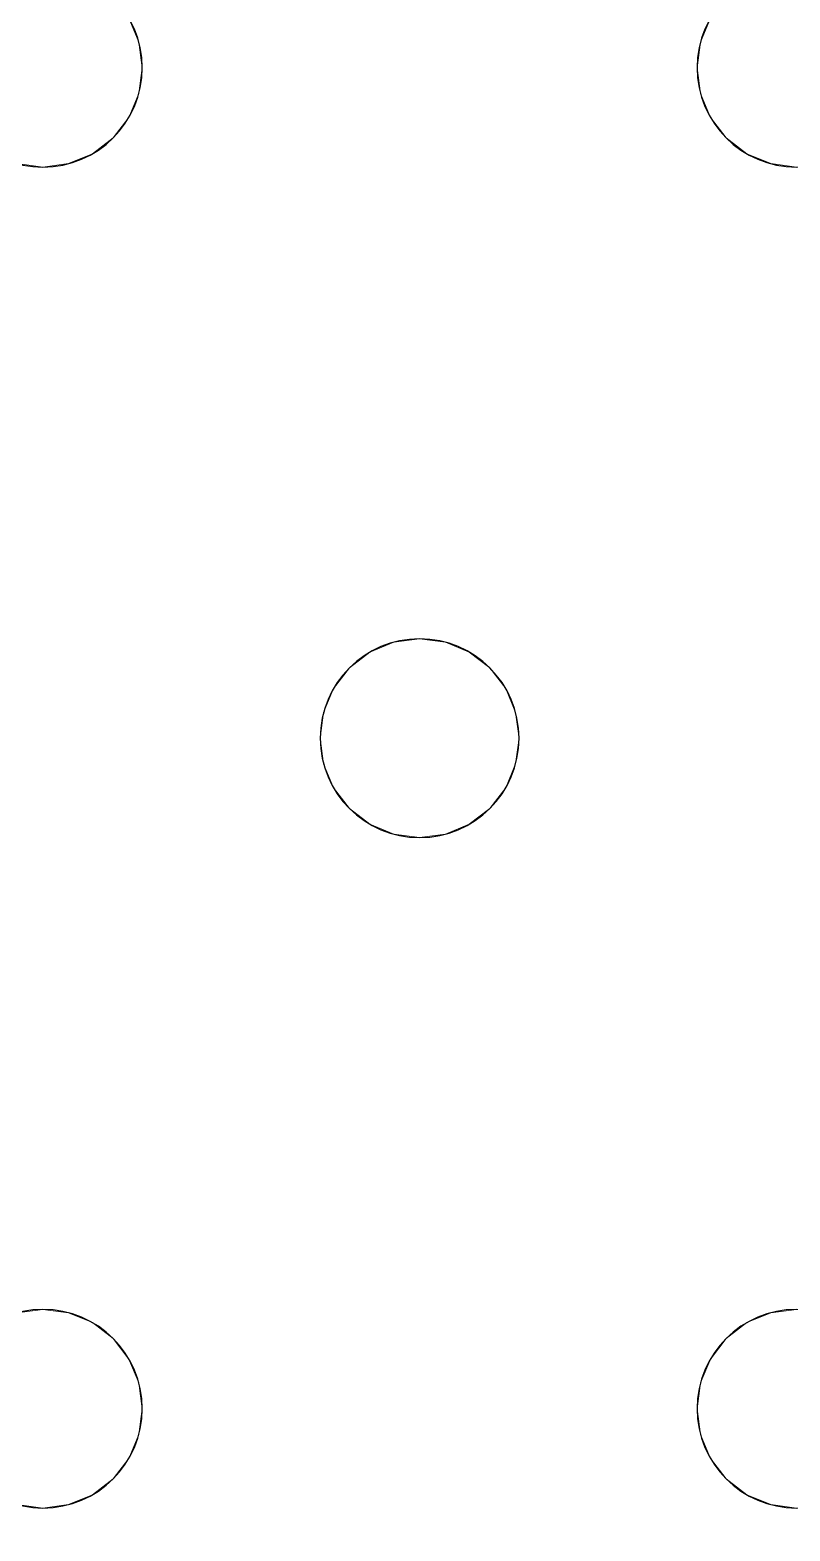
# Model space of a CAD drawing. Header units: millimetres. Extents: x -1 to 1601, y -701 to 1.
# Drawn here: x 1229.3 to 1259.9, y -372.9 to -312.5 of the extents above; entities that cross this region are included whole.
import ezdxf

# ---------------------------------------------------------------- set-up
doc = ezdxf.new("R2010")
doc.units = ezdxf.units.MM
doc.layers.add('IQ_200_3D', color=1, linetype='Continuous')
doc.layers.add('IQ_204_2D', color=7, linetype='Continuous')

msp = doc.modelspace()

# ---------------------------------------------------------------- linework, layer by layer
at = {"layer": 'IQ_200_3D', "lineweight": 18}
for points, invisible_edges in [([(122.762, -68.034, 850), (1477.238, -68.034, 850), (1477.238, -397.966, 850), (122.762, -397.966, 850)], 10), ([(122.762, -68.034, 860), (122.762, -397.966, 860), (1477.238, -397.966, 860), (1477.238, -68.034, 860)], 5), ([(1233.248, -312, 890), (1233.648, -312.965, 890), (1256.654, -312, 890), (1244.951, -291, 890)], 14), ([(1233.648, -312.965, 890), (1233.248, -312, 890), (1233.248, -312, 888), (1233.648, -312.965, 888)], 10), ([(1233.648, -312.965, 888), (1233.248, -312, 888), (1256.654, -312, 888), (1256.254, -312.965, 888)], 10), ([(1256.254, -312.965, 890), (1256.654, -312, 890), (1233.648, -312.965, 890), (1233.784, -314, 890)], 10), ([(1256.654, -312, 890), (1256.254, -312.965, 890), (1256.254, -312.965, 888), (1256.654, -312, 888)], 10), ([(1233.784, -314, 890), (1233.648, -312.965, 890), (1233.648, -312.965, 888), (1233.784, -314, 888)], 2), ([(1233.784, -314, 888), (1233.648, -312.965, 888), (1256.254, -312.965, 888), (1256.118, -314, 888)], 10), ([(1256.118, -314, 890), (1256.254, -312.965, 890), (1233.784, -314, 890), (1233.648, -315.035, 890)], 10), ([(1256.254, -312.965, 890), (1256.118, -314, 890), (1256.118, -314, 888), (1256.254, -312.965, 888)], 8), ([(1233.648, -315.035, 890), (1233.784, -314, 890), (1233.784, -314, 888), (1233.648, -315.035, 888)], 8), ([(1233.648, -315.035, 888), (1233.784, -314, 888), (1256.118, -314, 888), (1256.254, -315.035, 888)], 10), ([(1233.648, -315.035, 890), (1256.254, -315.035, 890), (1256.118, -314, 890)], 13), ([(1256.118, -314, 890), (1256.254, -315.035, 890), (1256.254, -315.035, 888), (1256.118, -314, 888)], 2), ([(1233.248, -316, 890), (1233.648, -315.035, 890), (1233.648, -315.035, 888), (1233.248, -316, 888)], 10), ([(1233.248, -316, 888), (1233.648, -315.035, 888), (1256.254, -315.035, 888), (1256.654, -316, 888)], 10), ([(1233.248, -316, 890), (1256.654, -316, 890), (1256.254, -315.035, 890), (1233.648, -315.035, 890)], 5), ([(1256.254, -315.035, 890), (1256.654, -316, 890), (1256.654, -316, 888), (1256.254, -315.035, 888)], 10), ([(1232.613, -316.828, 890), (1233.248, -316, 890), (1233.248, -316, 888), (1232.613, -316.828, 888)], 10), ([(1244.951, -337, 888), (1232.613, -316.828, 888), (1233.248, -316, 888), (1256.654, -316, 888)], 13), ([(1244.951, -337, 890), (1233.248, -316, 890), (1232.613, -316.828, 890), (1243.916, -337.136, 890)], 5), ([(1244.951, -337, 890), (1257.289, -316.828, 890), (1256.654, -316, 890), (1233.248, -316, 890)], 13), ([(1244.951, -337, 888), (1256.654, -316, 888), (1257.289, -316.828, 888), (1245.986, -337.136, 888)], 5), ([(1256.654, -316, 890), (1257.289, -316.828, 890), (1257.289, -316.828, 888), (1256.654, -316, 888)], 10), ([(1231.784, -317.464, 890), (1232.613, -316.828, 890), (1232.613, -316.828, 888), (1231.784, -317.464, 888)], 10), ([(1231.784, -317.464, 888), (1232.613, -316.828, 888), (1243.916, -337.136, 888), (1242.951, -337.536, 888)], 10), ([(1243.916, -337.136, 890), (1232.613, -316.828, 890), (1231.784, -317.464, 890), (1242.951, -337.536, 890)], 5), ([(1244.951, -337, 888), (1243.916, -337.136, 888), (1232.613, -316.828, 888)], 14), ([(1257.289, -316.828, 890), (1244.951, -337, 890), (1245.986, -337.136, 890), (1258.118, -317.464, 890)], 5), ([(1258.118, -317.464, 888), (1246.951, -337.536, 888), (1245.986, -337.136, 888), (1257.289, -316.828, 888)], 5), ([(1257.289, -316.828, 890), (1258.118, -317.464, 890), (1258.118, -317.464, 888), (1257.289, -316.828, 888)], 10), ([(1228.749, -317.864, 888), (1229.784, -318, 888), (1217.446, -338.172, 888), (1216.618, -337.536, 888)], 10), ([(1217.446, -338.172, 890), (1218.082, -339, 890), (1229.784, -318, 890), (1228.749, -317.864, 890)], 10), ([(1229.784, -318, 888), (1228.749, -317.864, 888), (1228.749, -317.864, 890), (1229.784, -318, 890)], 10), ([(1230.819, -317.864, 888), (1229.784, -318, 888), (1229.784, -318, 890), (1230.819, -317.864, 890)], 10), ([(1229.784, -318, 888), (1230.819, -317.864, 888), (1242.122, -338.172, 888), (1241.487, -339, 888)], 10), ([(1242.122, -338.172, 890), (1230.819, -317.864, 890), (1229.784, -318, 890)], 13), ([(1230.819, -317.864, 890), (1231.784, -317.464, 890), (1231.784, -317.464, 888), (1230.819, -317.864, 888)], 10), ([(1230.819, -317.864, 888), (1231.784, -317.464, 888), (1242.951, -337.536, 888), (1242.122, -338.172, 888)], 10), ([(1242.951, -337.536, 890), (1231.784, -317.464, 890), (1230.819, -317.864, 890), (1242.122, -338.172, 890)], 5), ([(1246.951, -337.536, 890), (1259.082, -317.864, 890), (1258.118, -317.464, 890), (1245.986, -337.136, 890)], 5), ([(1259.082, -317.864, 888), (1246.951, -337.536, 888), (1258.118, -317.464, 888)], 3), ([(1247.779, -338.172, 888), (1246.951, -337.536, 888), (1259.082, -317.864, 888), (1260.118, -318, 888)], 10), ([(1259.082, -317.864, 890), (1246.951, -337.536, 890), (1247.779, -338.172, 890)], 13), ([(1260.118, -318, 890), (1259.082, -317.864, 890), (1247.779, -338.172, 890), (1248.415, -339, 890)], 10), ([(1258.118, -317.464, 890), (1259.082, -317.864, 890), (1259.082, -317.864, 888), (1258.118, -317.464, 888)], 10), ([(1260.118, -318, 888), (1259.082, -317.864, 888), (1259.082, -317.864, 890), (1260.118, -318, 890)], 10), ([(1218.082, -339, 888), (1217.446, -338.172, 888), (1229.784, -318, 888), (1241.487, -339, 888)], 14), ([(1241.487, -339, 890), (1242.122, -338.172, 890), (1229.784, -318, 890), (1218.082, -339, 890)], 14), ([(1248.415, -339, 888), (1247.779, -338.172, 888), (1260.118, -318, 888), (1271.82, -339, 888)], 14), ([(1260.118, -318, 890), (1248.415, -339, 890), (1271.82, -339, 890), (1272.456, -338.172, 890)], 11), ([(1243.916, -337.136, 890), (1242.951, -337.536, 890), (1242.951, -337.536, 888), (1243.916, -337.136, 888)], 10), ([(1243.916, -337.136, 888), (1244.951, -337, 888), (1244.951, -337, 890), (1243.916, -337.136, 890)], 10), ([(1244.951, -337, 888), (1245.986, -337.136, 888), (1245.986, -337.136, 890), (1244.951, -337, 890)], 10), ([(1246.951, -337.536, 890), (1245.986, -337.136, 890), (1245.986, -337.136, 888), (1246.951, -337.536, 888)], 10), ([(1242.951, -337.536, 890), (1242.122, -338.172, 890), (1242.122, -338.172, 888), (1242.951, -337.536, 888)], 10), ([(1247.779, -338.172, 890), (1246.951, -337.536, 890), (1246.951, -337.536, 888), (1247.779, -338.172, 888)], 10), ([(1242.122, -338.172, 890), (1241.487, -339, 890), (1241.487, -339, 888), (1242.122, -338.172, 888)], 10), ([(1248.415, -339, 890), (1247.779, -338.172, 890), (1247.779, -338.172, 888), (1248.415, -339, 888)], 10), ([(1241.487, -339, 888), (1241.087, -339.965, 888), (1218.481, -339.965, 888), (1218.082, -339, 888)], 10), ([(1241.487, -339, 890), (1218.082, -339, 890), (1218.481, -339.965, 890), (1241.087, -339.965, 890)], 5), ([(1241.487, -339, 890), (1241.087, -339.965, 890), (1241.087, -339.965, 888), (1241.487, -339, 888)], 10), ([(1248.815, -339.965, 890), (1248.415, -339, 890), (1248.415, -339, 888), (1248.815, -339.965, 888)], 10), ([(1248.815, -339.965, 888), (1248.415, -339, 888), (1271.82, -339, 888), (1271.421, -339.965, 888)], 10), ([(1248.815, -339.965, 890), (1271.421, -339.965, 890), (1271.82, -339, 890), (1248.415, -339, 890)], 5), ([(1241.087, -339.965, 888), (1240.951, -341, 888), (1218.618, -341, 888), (1218.481, -339.965, 888)], 10), ([(1218.618, -341, 890), (1240.951, -341, 890), (1241.087, -339.965, 890), (1218.481, -339.965, 890)], 5), ([(1241.087, -339.965, 890), (1240.951, -341, 890), (1240.951, -341, 888), (1241.087, -339.965, 888)], 8), ([(1248.951, -341, 890), (1248.815, -339.965, 890), (1248.815, -339.965, 888), (1248.951, -341, 888)], 2), ([(1248.951, -341, 888), (1248.815, -339.965, 888), (1271.421, -339.965, 888), (1271.284, -341, 888)], 10), ([(1248.951, -341, 890), (1271.284, -341, 890), (1271.421, -339.965, 890), (1248.815, -339.965, 890)], 5), ([(1218.481, -342.035, 888), (1218.618, -341, 888), (1240.951, -341, 888), (1241.087, -342.035, 888)], 10), ([(1218.481, -342.035, 890), (1241.087, -342.035, 890), (1240.951, -341, 890), (1218.618, -341, 890)], 5), ([(1240.951, -341, 890), (1241.087, -342.035, 890), (1241.087, -342.035, 888), (1240.951, -341, 888)], 2), ([(1248.815, -342.035, 890), (1248.951, -341, 890), (1248.951, -341, 888), (1248.815, -342.035, 888)], 8), ([(1248.815, -342.035, 888), (1248.951, -341, 888), (1271.284, -341, 888), (1271.421, -342.035, 888)], 10), ([(1248.815, -342.035, 890), (1271.421, -342.035, 890), (1271.284, -341, 890), (1248.951, -341, 890)], 5), ([(1218.082, -343, 888), (1218.481, -342.035, 888), (1241.087, -342.035, 888), (1241.487, -343, 888)], 10), ([(1241.087, -342.035, 890), (1218.481, -342.035, 890), (1218.082, -343, 890)], 13), ([(1218.082, -343, 890), (1229.784, -364, 890), (1241.487, -343, 890), (1241.087, -342.035, 890)], 11), ([(1241.087, -342.035, 890), (1241.487, -343, 890), (1241.487, -343, 888), (1241.087, -342.035, 888)], 10), ([(1248.415, -343, 890), (1248.815, -342.035, 890), (1248.815, -342.035, 888), (1248.415, -343, 888)], 10), ([(1248.415, -343, 888), (1248.815, -342.035, 888), (1271.421, -342.035, 888), (1271.82, -343, 888)], 10), ([(1271.82, -343, 890), (1271.421, -342.035, 890), (1248.415, -343, 890), (1260.118, -364, 890)], 14), ([(1271.421, -342.035, 890), (1248.815, -342.035, 890), (1248.415, -343, 890)], 13), ([(1217.446, -343.828, 888), (1218.082, -343, 888), (1229.784, -364, 888), (1228.749, -364.136, 888)], 10), ([(1229.784, -364, 890), (1218.082, -343, 890), (1217.446, -343.828, 890), (1228.749, -364.136, 890)], 5), ([(1229.784, -364, 888), (1218.082, -343, 888), (1241.487, -343, 888)], 15), ([(1242.122, -343.828, 888), (1230.819, -364.136, 888), (1229.784, -364, 888), (1241.487, -343, 888)], 5), ([(1242.122, -343.828, 890), (1241.487, -343, 890), (1229.784, -364, 890), (1230.819, -364.136, 890)], 10), ([(1241.487, -343, 890), (1242.122, -343.828, 890), (1242.122, -343.828, 888), (1241.487, -343, 888)], 10), ([(1247.779, -343.828, 890), (1248.415, -343, 890), (1248.415, -343, 888), (1247.779, -343.828, 888)], 10), ([(1247.779, -343.828, 888), (1248.415, -343, 888), (1260.118, -364, 888), (1259.082, -364.136, 888)], 10), ([(1247.779, -343.828, 890), (1259.082, -364.136, 890), (1260.118, -364, 890), (1248.415, -343, 890)], 5), ([(1271.82, -343, 888), (1260.118, -364, 888), (1248.415, -343, 888)], 15), ([(1242.951, -344.464, 888), (1231.784, -364.536, 888), (1230.819, -364.136, 888), (1242.122, -343.828, 888)], 5), ([(1230.819, -364.136, 890), (1242.951, -344.464, 890), (1242.122, -343.828, 890)], 13), ([(1242.122, -343.828, 890), (1242.951, -344.464, 890), (1242.951, -344.464, 888), (1242.122, -343.828, 888)], 10), ([(1246.951, -344.464, 890), (1247.779, -343.828, 890), (1247.779, -343.828, 888), (1246.951, -344.464, 888)], 10), ([(1246.951, -344.464, 888), (1247.779, -343.828, 888), (1259.082, -364.136, 888), (1258.118, -364.536, 888)], 10), ([(1246.951, -344.464, 890), (1258.118, -364.536, 890), (1259.082, -364.136, 890), (1247.779, -343.828, 890)], 5), ([(1231.784, -364.536, 890), (1243.916, -344.864, 890), (1242.951, -344.464, 890), (1230.819, -364.136, 890)], 5), ([(1243.916, -344.864, 888), (1232.613, -365.172, 888), (1231.784, -364.536, 888), (1242.951, -344.464, 888)], 5), ([(1242.951, -344.464, 890), (1243.916, -344.864, 890), (1243.916, -344.864, 888), (1242.951, -344.464, 888)], 10), ([(1245.986, -344.864, 890), (1246.951, -344.464, 890), (1246.951, -344.464, 888), (1245.986, -344.864, 888)], 10), ([(1245.986, -344.864, 888), (1246.951, -344.464, 888), (1258.118, -364.536, 888), (1257.289, -365.172, 888)], 10), ([(1245.986, -344.864, 890), (1257.289, -365.172, 890), (1258.118, -364.536, 890), (1246.951, -344.464, 890)], 5), ([(1232.613, -365.172, 890), (1244.951, -345, 890), (1243.916, -344.864, 890), (1231.784, -364.536, 890)], 5), ([(1232.613, -365.172, 888), (1243.916, -344.864, 888), (1244.951, -345, 888), (1233.248, -366, 888)], 5), ([(1244.951, -345, 890), (1232.613, -365.172, 890), (1233.248, -366, 890), (1256.654, -366, 890)], 13), ([(1256.654, -366, 888), (1233.248, -366, 888), (1244.951, -345, 888)], 15), ([(1244.951, -345, 888), (1243.916, -344.864, 888), (1243.916, -344.864, 890), (1244.951, -345, 890)], 10), ([(1245.986, -344.864, 888), (1244.951, -345, 888), (1244.951, -345, 890), (1245.986, -344.864, 890)], 10), ([(1244.951, -345, 888), (1245.986, -344.864, 888), (1257.289, -365.172, 888), (1256.654, -366, 888)], 10), ([(1257.289, -365.172, 890), (1245.986, -344.864, 890), (1244.951, -345, 890), (1256.654, -366, 890)], 5), ([(1228.749, -364.136, 888), (1229.784, -364, 888), (1229.784, -364, 890), (1228.749, -364.136, 890)], 10), ([(1229.784, -364, 888), (1230.819, -364.136, 888), (1230.819, -364.136, 890), (1229.784, -364, 890)], 10), ([(1231.784, -364.536, 890), (1230.819, -364.136, 890), (1230.819, -364.136, 888), (1231.784, -364.536, 888)], 10), ([(1259.082, -364.136, 890), (1258.118, -364.536, 890), (1258.118, -364.536, 888), (1259.082, -364.136, 888)], 10), ([(1259.082, -364.136, 888), (1260.118, -364, 888), (1260.118, -364, 890), (1259.082, -364.136, 890)], 10), ([(1232.613, -365.172, 890), (1231.784, -364.536, 890), (1231.784, -364.536, 888), (1232.613, -365.172, 888)], 10), ([(1258.118, -364.536, 890), (1257.289, -365.172, 890), (1257.289, -365.172, 888), (1258.118, -364.536, 888)], 10), ([(1233.248, -366, 890), (1232.613, -365.172, 890), (1232.613, -365.172, 888), (1233.248, -366, 888)], 10), ([(1257.289, -365.172, 890), (1256.654, -366, 890), (1256.654, -366, 888), (1257.289, -365.172, 888)], 10), ([(1233.648, -366.965, 890), (1233.248, -366, 890), (1233.248, -366, 888), (1233.648, -366.965, 888)], 10), ([(1233.648, -366.965, 888), (1233.248, -366, 888), (1256.654, -366, 888), (1256.254, -366.965, 888)], 10), ([(1233.248, -366, 890), (1233.648, -366.965, 890), (1256.654, -366, 890)], 14), ([(1256.254, -366.965, 890), (1256.654, -366, 890), (1233.648, -366.965, 890), (1233.784, -368, 890)], 10), ([(1256.654, -366, 890), (1256.254, -366.965, 890), (1256.254, -366.965, 888), (1256.654, -366, 888)], 10), ([(1233.784, -368, 890), (1233.648, -366.965, 890), (1233.648, -366.965, 888), (1233.784, -368, 888)], 2), ([(1233.784, -368, 888), (1233.648, -366.965, 888), (1256.254, -366.965, 888), (1256.118, -368, 888)], 10), ([(1256.118, -368, 890), (1256.254, -366.965, 890), (1233.784, -368, 890), (1233.648, -369.035, 890)], 10), ([(1256.254, -366.965, 890), (1256.118, -368, 890), (1256.118, -368, 888), (1256.254, -366.965, 888)], 8), ([(1233.648, -369.035, 890), (1233.784, -368, 890), (1233.784, -368, 888), (1233.648, -369.035, 888)], 8), ([(1256.118, -368, 888), (1256.254, -369.035, 888), (1233.648, -369.035, 888), (1233.784, -368, 888)], 10), ([(1233.648, -369.035, 890), (1256.254, -369.035, 890), (1256.118, -368, 890)], 13), ([(1256.118, -368, 890), (1256.254, -369.035, 890), (1256.254, -369.035, 888), (1256.118, -368, 888)], 2), ([(1233.248, -370, 890), (1233.648, -369.035, 890), (1233.648, -369.035, 888), (1233.248, -370, 888)], 10), ([(1233.248, -370, 888), (1233.648, -369.035, 888), (1256.254, -369.035, 888), (1256.654, -370, 888)], 10), ([(1233.248, -370, 890), (1256.654, -370, 890), (1256.254, -369.035, 890), (1233.648, -369.035, 890)], 5), ([(1256.254, -369.035, 890), (1256.654, -370, 890), (1256.654, -370, 888), (1256.254, -369.035, 888)], 10), ([(1232.613, -370.828, 890), (1233.248, -370, 890), (1233.248, -370, 888), (1232.613, -370.828, 888)], 10), ([(1232.613, -370.828, 888), (1233.248, -370, 888), (1256.654, -370, 888), (1257.289, -370.828, 888)], 10), ([(1232.613, -370.828, 890), (1257.289, -370.828, 890), (1256.654, -370, 890), (1233.248, -370, 890)], 5), ([(1256.654, -370, 890), (1257.289, -370.828, 890), (1257.289, -370.828, 888), (1256.654, -370, 888)], 10), ([(1231.784, -371.464, 890), (1232.613, -370.828, 890), (1232.613, -370.828, 888), (1231.784, -371.464, 888)], 10), ([(1231.784, -371.464, 888), (1232.613, -370.828, 888), (1257.289, -370.828, 888), (1258.118, -371.464, 888)], 10), ([(1257.289, -370.828, 890), (1232.613, -370.828, 890), (1231.784, -371.464, 890), (1258.118, -371.464, 890)], 5), ([(1257.289, -370.828, 890), (1258.118, -371.464, 890), (1258.118, -371.464, 888), (1257.289, -370.828, 888)], 10), ([(1230.819, -371.864, 890), (1231.784, -371.464, 890), (1231.784, -371.464, 888), (1230.819, -371.864, 888)], 10), ([(1230.819, -371.864, 888), (1231.784, -371.464, 888), (1258.118, -371.464, 888), (1259.082, -371.864, 888)], 10), ([(1230.819, -371.864, 890), (1259.082, -371.864, 890), (1258.118, -371.464, 890), (1231.784, -371.464, 890)], 5), ([(1258.118, -371.464, 890), (1259.082, -371.864, 890), (1259.082, -371.864, 888), (1258.118, -371.464, 888)], 10), ([(1138.784, -372, 888), (1475.251, -393, 888), (810.251, -393, 888), (1108.451, -372, 888)], 13), ([(810.251, -393, 890), (1475.251, -393, 890), (1138.784, -372, 890), (1108.451, -372, 890)], 14), ([(1169.118, -372, 890), (1168.082, -371.864, 890), (1138.784, -372, 890), (1475.251, -393, 890)], 14), ([(1475.251, -393, 888), (1138.784, -372, 888), (1169.118, -372, 888), (1199.451, -372, 888)], 15), ([(1199.451, -372, 890), (1198.416, -371.864, 890), (1169.118, -372, 890), (1475.251, -393, 890)], 14), ([(1199.451, -372, 888), (1200.486, -371.864, 888), (1228.749, -371.864, 888), (1229.784, -372, 888)], 10), ([(1229.784, -372, 890), (1228.749, -371.864, 890), (1199.451, -372, 890), (1475.251, -393, 890)], 14), ([(1475.251, -393, 888), (1199.451, -372, 888), (1229.784, -372, 888), (1260.118, -372, 888)], 15), ([(1229.784, -372, 888), (1228.749, -371.864, 888), (1228.749, -371.864, 890), (1229.784, -372, 890)], 10), ([(1230.819, -371.864, 888), (1229.784, -372, 888), (1229.784, -372, 890), (1230.819, -371.864, 890)], 10), ([(1229.784, -372, 888), (1230.819, -371.864, 888), (1259.082, -371.864, 888), (1260.118, -372, 888)], 10), ([(1229.784, -372, 890), (1260.118, -372, 890), (1259.082, -371.864, 890), (1230.819, -371.864, 890)], 5), ([(1475.251, -393, 890), (1290.451, -372, 890), (1260.118, -372, 890), (1229.784, -372, 890)], 15), ([(1260.118, -372, 888), (1259.082, -371.864, 888), (1259.082, -371.864, 890), (1260.118, -372, 890)], 10)]:
    msp.add_3dface(points, dxfattribs=dict(at, invisible_edges=invisible_edges))
at = {"layer": 'IQ_204_2D'}
for centre, start, end in [((1229.784, -314), 0, 180), ((1260.118, -314), 360, 180), ((1229.784, -314), 180, 360), ((1260.118, -314), 180, 360), ((1244.951, -341), 360, 180), ((1244.951, -341), 180, 360), ((1229.784, -368), 0, 180), ((1260.118, -368), 360, 180), ((1229.784, -368), 180, 360), ((1260.118, -368), 180, 360)]:
    msp.add_arc(centre, 4, start, end, dxfattribs=at)

# ---------------------------------------------------------------- meshes
at = {"layer": 'IQ_200_3D', "lineweight": 18}
mesh = msp.add_polyface(dxfattribs=at)
corners = [(1600, 0, 850), (1600, -700, 850), (0, -700, 850), (0, 0, 850), (1210.5, -594, 850), (1211.556, -602.023, 850), (1214.653, -609.5, 850), (1219.58, -615.92, 850), (1226, -620.847, 850), (1233.477, -623.944, 850), (1241.5, -625, 850), (1459.5, -625, 850), (1467.523, -623.944, 850), (1475, -620.847, 850), (1481.42, -615.92, 850), (1486.347, -609.5, 850), (1489.444, -602.023, 850), (1490.5, -594, 850), (1490.5, -476, 850), (1489.444, -467.977, 850), (1486.347, -460.5, 850), (1481.42, -454.08, 850), (1475, -449.153, 850), (1467.523, -446.056, 850), (1459.5, -445, 850), (1241.5, -445, 850), (1233.477, -446.056, 850), (1226, -449.153, 850), (1219.58, -454.08, 850), (1214.653, -460.5, 850), (1211.556, -467.977, 850), (1210.5, -476, 850), (1477.5, -68.034, 850), (122.5, -68.034, 850), (110.412, -69.625, 850), (99.148, -74.291, 850), (89.475, -81.713, 850), (82.053, -91.386, 850), (77.388, -102.65, 850), (75.796, -114.738, 850), (75.796, -351.262, 850), (77.388, -363.35, 850), (82.053, -374.614, 850), (89.475, -384.287, 850), (99.148, -391.709, 850), (110.412, -396.375, 850), (122.5, -397.966, 850), (1477.5, -397.966, 850), (1489.588, -396.375, 850), (1500.852, -391.709, 850), (1510.525, -384.287, 850), (1517.947, -374.614, 850), (1522.612, -363.35, 850), (1524.204, -351.262, 850), (1524.204, -114.738, 850), (1522.612, -102.65, 850), (1517.947, -91.386, 850), (1510.525, -81.713, 850), (1500.852, -74.291, 850), (1489.588, -69.625, 850)]
mesh.append_faces([[corners[k] for k in face] for face in [(37, 3, 36), (35, 3, 34), (4, 46, 31), (31, 46, 30), (55, 0, 54), (16, 1, 15), (14, 1, 13), (21, 49, 20), (11, 1, 10)]], dxfattribs={"vtx0": -1, "vtx1": -1})
mesh.append_faces([[corners[k] for k in face] for face in [(3, 37, 38), (3, 38, 39), (3, 39, 40, 2), (2, 40, 41), (46, 4, 5), (2, 6, 7), (46, 29, 30), (46, 28, 29), (26, 46, 47, 25), (46, 26, 27), (0, 59, 32, 3), (20, 49, 50, 19), (47, 24, 25), (0, 55, 56), (1, 52, 53), (19, 50, 51, 18), (1, 16, 17)]], dxfattribs={"vtx0": -1, "vtx2": -1})
mesh.append_faces([[corners[k] for k in face] for face in [(2, 45, 46, 5), (1, 17, 18, 51)]], dxfattribs={"vtx0": -1, "vtx2": -1, "vtx3": -1})
mesh.append_faces([[corners[k] for k in face] for face in [(41, 42, 2), (35, 36, 3), (33, 34, 3, 32), (43, 44, 2), (44, 45, 2), (42, 43, 2), (5, 6, 2), (27, 28, 46), (7, 8, 2), (8, 9, 2), (58, 59, 0), (56, 57, 0), (57, 58, 0), (51, 52, 1), (23, 24, 47), (11, 12, 1), (12, 13, 1), (14, 15, 1)]], dxfattribs={"vtx1": -1, "vtx2": -1})
mesh.append_faces([[corners[k] for k in face] for face in [(1, 2, 9, 10), (47, 48, 22, 23), (48, 49, 21, 22), (53, 54, 0, 1)]], dxfattribs={"vtx1": -1, "vtx3": -1})
mesh = msp.add_polyface(dxfattribs=at)
corners = [(1600, -700, 900), (1600, -23, 900), (0, -23, 900), (0, -700, 900), (90, -35.113, 900), (1510, -35.113, 900), (1529.382, -37.665, 900), (1547.443, -45.146, 900), (1562.953, -57.047, 900), (1574.854, -72.557, 900), (1582.335, -90.618, 900), (1584.887, -110, 900), (1584.887, -610, 900), (1582.335, -629.382, 900), (1574.854, -647.443, 900), (1562.953, -662.953, 900), (1547.443, -674.854, 900), (1529.382, -682.335, 900), (1510, -684.887, 900), (90, -684.887, 900), (70.618, -682.335, 900), (52.557, -674.854, 900), (37.047, -662.953, 900), (25.146, -647.443, 900), (17.665, -629.382, 900), (15.113, -610, 900), (15.113, -110, 900), (17.665, -90.618, 900), (25.146, -72.557, 900), (37.047, -57.047, 900), (52.557, -45.146, 900), (70.618, -37.665, 900)]
mesh.append_faces([[corners[k] for k in face] for face in [(9, 1, 8), (14, 0, 13), (31, 2, 30), (28, 2, 27), (21, 3, 20), (23, 3, 22)]], dxfattribs={"vtx0": -1, "vtx1": -1})
mesh.append_faces([[corners[k] for k in face] for face in [(1, 9, 10), (1, 11, 12, 0), (0, 14, 15), (0, 18, 19), (2, 28, 29), (3, 23, 24)]], dxfattribs={"vtx0": -1, "vtx2": -1})
mesh.append_faces([[corners[k] for k in face] for face in [(10, 11, 1), (5, 6, 1), (7, 8, 1), (6, 7, 1), (12, 13, 0), (15, 16, 0), (17, 18, 0), (16, 17, 0), (31, 4, 2), (29, 30, 2), (26, 27, 2), (21, 22, 3), (24, 25, 3)]], dxfattribs={"vtx1": -1, "vtx2": -1})
mesh.append_faces([[corners[k] for k in face] for face in [(4, 5, 1, 2), (25, 26, 2, 3), (19, 20, 3, 0)]], dxfattribs={"vtx1": -1, "vtx3": -1})
mesh = msp.add_polyface(dxfattribs=at)
corners = [(1510, -48.392, 890), (90, -48.392, 890), (66.424, -53.082, 890), (46.437, -66.437, 890), (33.082, -86.424, 890), (28.392, -110, 890), (28.392, -610, 890), (33.082, -633.576, 890), (46.437, -653.563, 890), (66.424, -666.918, 890), (90, -671.608, 890), (1510, -671.608, 890), (1533.576, -666.918, 890), (1553.563, -653.563, 890), (1566.918, -633.576, 890), (1571.608, -610, 890), (1571.608, -110, 890), (1566.918, -86.424, 890), (1553.563, -66.437, 890), (1533.576, -53.082, 890), (122.5, -418.034, 890), (1477.5, -418.034, 890), (1489.656, -419.634, 890), (1500.983, -424.326, 890), (1510.71, -431.79, 890), (1518.174, -441.517, 890), (1522.866, -452.844, 890), (1524.466, -465, 890), (1524.466, -605, 890), (1522.866, -617.156, 890), (1518.174, -628.483, 890), (1510.71, -638.21, 890), (1500.983, -645.674, 890), (1489.656, -650.366, 890), (1477.5, -651.966, 890), (122.5, -651.966, 890), (110.344, -650.366, 890), (99.017, -645.674, 890), (89.29, -638.21, 890), (81.826, -628.483, 890), (77.134, -617.156, 890), (75.534, -605, 890), (75.534, -465, 890), (77.134, -452.844, 890), (81.826, -441.517, 890), (89.29, -431.79, 890), (99.017, -424.326, 890), (110.344, -419.634, 890), (122.5, -68.034, 890), (1477.5, -68.034, 890), (1489.588, -69.625, 890), (1500.852, -74.291, 890), (1510.525, -81.713, 890), (1517.947, -91.386, 890), (1522.612, -102.65, 890), (1524.204, -114.738, 890), (1524.204, -351.262, 890), (1522.612, -363.35, 890), (1517.947, -374.614, 890), (1510.525, -384.287, 890), (1500.852, -391.709, 890), (1489.588, -396.375, 890), (1477.5, -397.966, 890), (122.5, -397.966, 890), (110.412, -396.375, 890), (99.148, -391.709, 890), (89.475, -384.287, 890), (82.053, -374.614, 890), (77.388, -363.35, 890), (75.796, -351.262, 890), (75.796, -114.738, 890), (77.388, -102.65, 890), (82.053, -91.386, 890), (89.475, -81.713, 890), (99.148, -74.291, 890), (110.412, -69.625, 890)]
mesh.append_faces([[corners[k] for k in face] for face in [(65, 47, 64), (75, 1, 74), (71, 5, 70), (73, 2, 72)]], dxfattribs={"vtx0": -1, "vtx1": -1})
mesh.append_faces([[corners[k] for k in face] for face in [(15, 28, 29, 14), (11, 32, 33), (16, 55, 56, 15), (54, 17, 18, 53), (53, 18, 19, 52), (52, 19, 0, 51), (0, 50, 51), (10, 37, 38, 9), (64, 47, 20, 63), (8, 39, 40, 7), (39, 8, 9, 38), (69, 42, 43), (1, 75, 48, 0), (3, 71, 72, 2)]], dxfattribs={"vtx0": -1, "vtx2": -1})
mesh.append_faces([[corners[k] for k in face] for face in [(6, 41, 42, 69)]], dxfattribs={"vtx0": -1, "vtx2": -1, "vtx3": -1})
mesh.append_faces([[corners[k] for k in face] for face in [(11, 33, 34, 35), (71, 3, 4, 5)]], dxfattribs={"vtx0": -1, "vtx3": -1})
mesh.append_faces([[corners[k] for k in face] for face in [(49, 50, 0, 48), (36, 37, 10)]], dxfattribs={"vtx1": -1, "vtx2": -1})
mesh.append_faces([[corners[k] for k in face] for face in [(27, 28, 15, 56)]], dxfattribs={"vtx1": -1, "vtx2": -1, "vtx3": -1})
mesh.append_faces([[corners[k] for k in face] for face in [(13, 14, 29, 30), (12, 13, 30, 31), (26, 27, 56, 57), (31, 32, 11, 12), (24, 25, 58, 59), (21, 22, 61, 62), (22, 23, 60, 61), (23, 24, 59, 60), (25, 26, 57, 58), (54, 55, 16, 17), (20, 21, 62, 63), (35, 36, 10, 11), (45, 46, 66, 67), (46, 47, 65, 66), (6, 7, 40, 41), (43, 44, 68, 69), (44, 45, 67, 68), (73, 74, 1, 2), (69, 70, 5, 6)]], dxfattribs={"vtx1": -1, "vtx3": -1})

doc.saveas('drawing.dxf')
